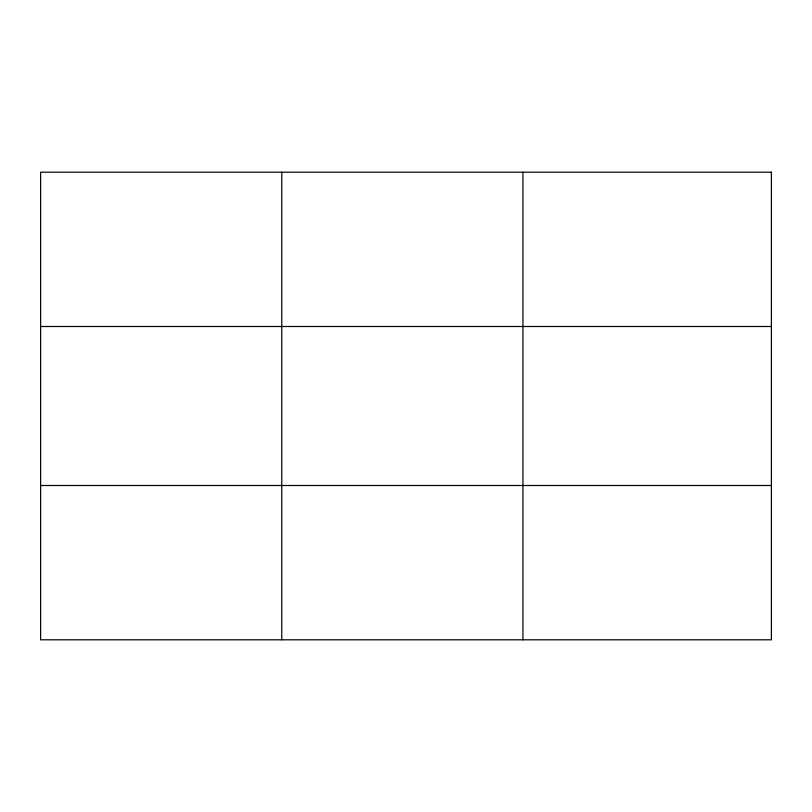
<?xml version="1.0" encoding="UTF-8"?>
<svg xmlns="http://www.w3.org/2000/svg" width="812" height="812" viewBox="0 0 812 812"><rect width="100%" height="100%" fill="white"/><g stroke="black" fill="none" stroke-linecap="round" stroke-linejoin="round"><path stroke-width="1.22" d="M281.764 172.195L281.764 639.805M522.928 172.195L522.928 639.805M40.6 326.505L771.4 326.505M40.6 485.495L771.4 485.495M771.4 172.195L771.4 639.805L40.6 639.805L40.6 172.195L771.4 172.195"/></g></svg>
